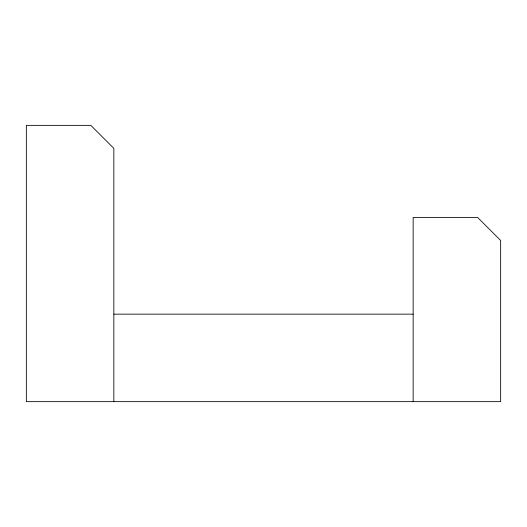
<?xml version="1.0" encoding="UTF-8"?>
<svg xmlns="http://www.w3.org/2000/svg" width="527" height="527" viewBox="0 0 527 527"><rect width="100%" height="100%" fill="white"/><g stroke="black" fill="none" stroke-linecap="round" stroke-linejoin="round"><path stroke-width="0.79" d="M113.845 314.151L413.155 314.151M413.155 401.646L413.155 217.453L477.627 217.453L500.65 240.477L500.65 401.646L26.35 401.646L26.35 125.354L90.815 125.354L113.845 148.377L113.845 401.646"/></g></svg>
